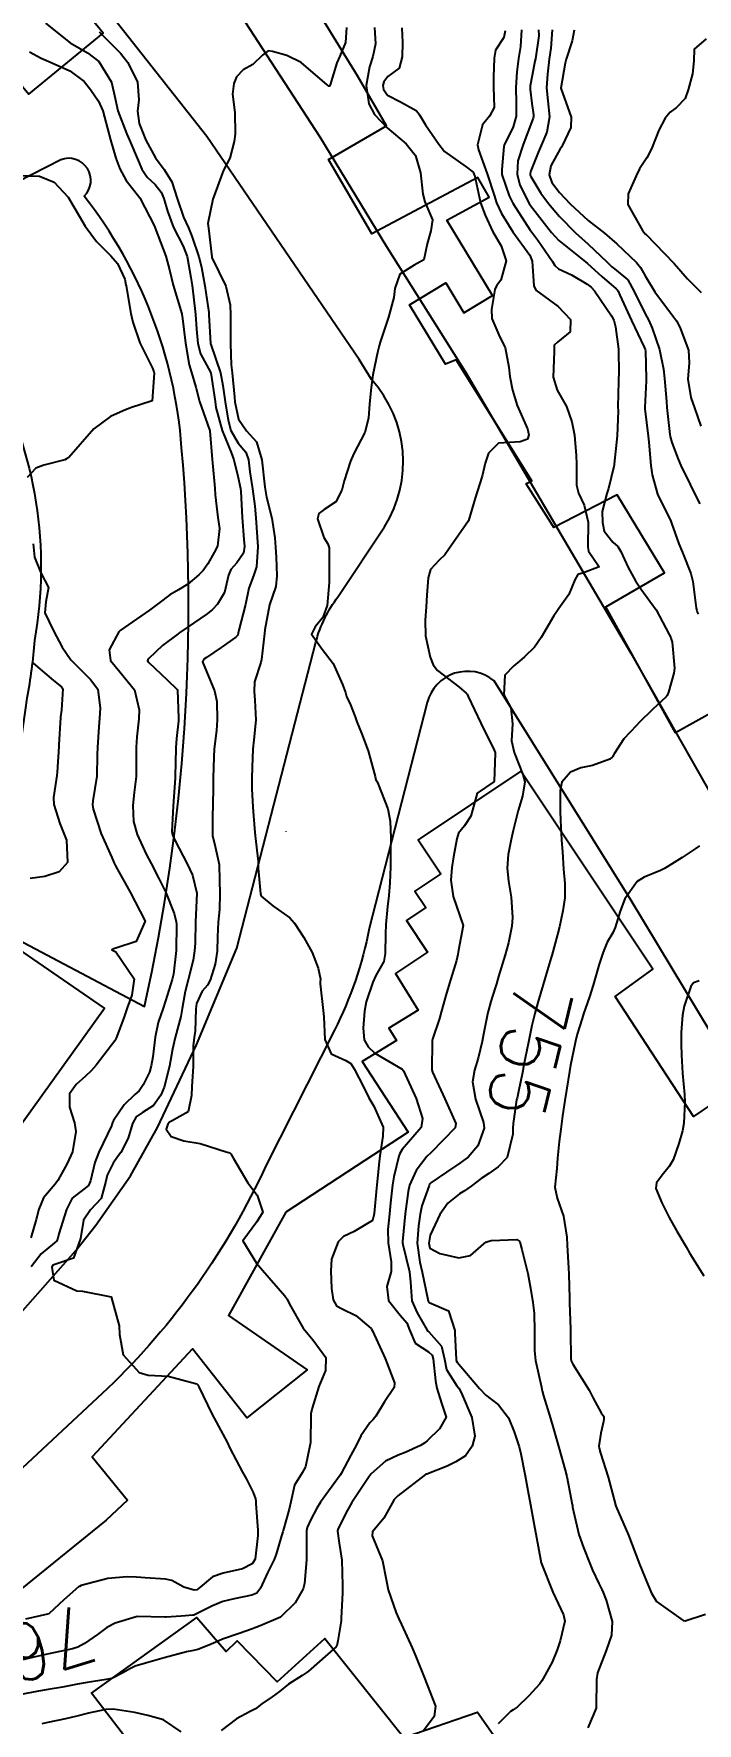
# Model space of a CAD drawing. Header units: metres. Extents: x 318500 to 325275, y 7408834 to 7428799.
# Drawn here: x 320494.9 to 320540.8, y 7409906.5 to 7410023.3 of the extents above; entities that cross this region are included whole.
import ezdxf
from ezdxf.enums import TextEntityAlignment as Align

# ---------------------------------------------------------------- set-up
doc = ezdxf.new("R2010")
doc.units = ezdxf.units.M
doc.header["$MEASUREMENT"] = 0
for name, color, linetype in [('Cotas', 45, 'Continuous'), ('Curvas de Nivel 1m', 11, 'Continuous'), ('Curvas de Nivel 5m', 15, 'Continuous'), ('Edificações', 30, 'Continuous'), ('Vias Primárias', 230, 'Continuous')]:
    doc.layers.add(name, color=color, linetype=linetype)
doc.styles.add('Style-STANDARD', font='STANDARD.shx')

msp = doc.modelspace()

# ---------------------------------------------------------------- linework, layer by layer
at = {"layer": 'Curvas de Nivel 1m', "flags": 128}
for points, elevation in [([(320516.53, 7410023.76), (320516.47, 7410022.72), (320516.07, 7410021.77), (320515.87, 7410021.3), (320515.41, 7410019.78), (320515.38, 7410019.69), (320515.29, 7410019.69), (320515.21, 7410019.78), (320513.4, 7410021.34), (320512.4, 7410021.82), (320511.41, 7410022.1), (320511.12, 7410022.13), (320510.72, 7410021.84), (320510.05, 7410021.2), (320509.39, 7410020.82), (320508.92, 7410020.33), (320508.73, 7410019.87), (320508.65, 7410019.15), (320508.82, 7410017.87), (320508.83, 7410016.38), (320508.77, 7410015.87), (320508.47, 7410014.72), (320508.03, 7410013.88), (320507.28, 7410011.88), (320506.94, 7410010.2), (320506.98, 7410009.88), (320507.21, 7410007.89), (320507.22, 7410007.85), (320508.19, 7410005.87), (320508.48, 7410004.57), (320508.51, 7410003.87), (320508.51, 7410002.5), (320508.5, 7410001.87), (320508.56, 7410000.43), (320508.63, 7409999.86), (320508.78, 7409998.18), (320508.81, 7409997.86), (320509.07, 7409996.67), (320509.62, 7409995.85), (320510.31, 7409995.1), (320510.69, 7409993.84), (320510.88, 7409991.96), (320510.9, 7409991.83), (320511, 7409991.28), (320511.36, 7409989.82), (320511.59, 7409988.45), (320511.63, 7409987.82), (320511.66, 7409987.11), (320511.72, 7409985.82), (320511.64, 7409985.1), (320511.22, 7409983.83), (320510.88, 7409982.09), (320510.86, 7409981.83), (320510.65, 7409980.04), (320510.6, 7409979.83), (320510.17, 7409978.5), (320510.14, 7409977.84), (320510.2, 7409977.22), (320510.26, 7409975.84), (320510.13, 7409974.49), (320510.05, 7409973.84), (320510, 7409972.59), (320509.99, 7409971.84), (320509.99, 7409971.1), (320510.06, 7409969.84), (320510.18, 7409968.36), (320510.22, 7409967.84), (320510.42, 7409966.08), (320510.43, 7409965.83), (320510.43, 7409965.61), (320510.58, 7409963.83), (320510.64, 7409963.67), (320511.45, 7409963), (320512.62, 7409962.17), (320512.93, 7409961.8), (320513.58, 7409960.81), (320514.17, 7409959.78), (320514.57, 7409958.69), (320514.73, 7409957.94), (320514.72, 7409957.78), (320514.71, 7409957.62), (320514.93, 7409955.77), (320514.96, 7409955.34), (320515.05, 7409953.77), (320515.48, 7409952.76), (320516.49, 7409952.31), (320516.83, 7409952.1), (320517.08, 7409951.74), (320517.74, 7409950.45), (320518.09, 7409949.73), (320518.44, 7409949.15), (320519.07, 7409947.71), (320519.05, 7409947.07), (320518.85, 7409945.72), (320518.81, 7409945.3), (320518.64, 7409943.72), (320518.61, 7409943.47), (320518.46, 7409941.72), (320518.44, 7409941.61), (320518.34, 7409941.24), (320517.08, 7409940.49), (320516.32, 7409940.13), (320515.97, 7409939.76), (320515.49, 7409938.57), (320515.45, 7409937.76), (320515.49, 7409936.55), (320515.61, 7409935.76), (320515.85, 7409935.35), (320516.25, 7409935.13), (320517.18, 7409934.67), (320518.24, 7409933.77), (320518.28, 7409933.72), (320518.34, 7409933.62), (320519.21, 7409931.71), (320519.87, 7409930.02), (320519.84, 7409929.7), (320519.17, 7409928.71), (320518.56, 7409927.72), (320518.38, 7409927.49), (320518.15, 7409927.25), (320517.52, 7409926.35), (320517.23, 7409925.73), (320516.85, 7409925.01), (320516.17, 7409923.75), (320516.1, 7409923.64), (320514.74, 7409921.77), (320514.49, 7409921.36), (320514.06, 7409920.56), (320513.81, 7409920.02), (320513.77, 7409919.78), (320513.77, 7409918.04), (320513.77, 7409917.78), (320513.64, 7409916.15), (320513.55, 7409915.78), (320512.98, 7409914.8), (320511.97, 7409913.8), (320510.56, 7409913.22), (320509.96, 7409912.97), (320509.11, 7409912.69), (320507.95, 7409912.3), (320507.65, 7409912.16), (320507.02, 7409911.87), (320506.25, 7409911.57), (320505.94, 7409911.5), (320505.46, 7409911.42), (320503.93, 7409911.01), (320502.63, 7409910.63), (320501.92, 7409910.42), (320501.6, 7409910.27), (320501.07, 7409909.95), (320500.29, 7409909.58), (320499.91, 7409909.51), (320498.59, 7409909.3), (320497.91, 7409909.17), (320496.88, 7409908.98), (320495.9, 7409908.81), (320495.23, 7409908.69), (320493.89, 7409908.44)], 759), ([(320495.7, 7410024.05), (320497.42, 7410022.68), (320498.61, 7410022), (320499.4, 7410021.41), (320500.28, 7410019.98), (320500.52, 7410018.83), (320500.72, 7410017.98), (320501.34, 7410016.37), (320501.51, 7410015.97), (320501.66, 7410015.63), (320502.37, 7410013.95), (320502.74, 7410013.4), (320503.29, 7410012.9), (320503.72, 7410012.37), (320503.89, 7410011.93), (320504.16, 7410011.04), (320504.57, 7410009.92), (320505.23, 7410008.63), (320505.51, 7410007.91), (320505.76, 7410006.46), (320505.85, 7410005.9), (320505.96, 7410005.12), (320506.08, 7410003.9), (320506.16, 7410002.89), (320506.26, 7410001.89), (320506.44, 7410001.19), (320507.12, 7409999.91), (320507.13, 7409999.88), (320507.14, 7409999.86), (320507.44, 7409997.88), (320507.5, 7409997.46), (320507.93, 7409995.87), (320508.55, 7409994.36), (320508.75, 7409993.86), (320509.02, 7409992.73), (320509.2, 7409991.86), (320509.22, 7409991.65), (320509.31, 7409989.86), (320509.44, 7409988.33), (320509.48, 7409987.85), (320509.41, 7409987.39), (320508.94, 7409986.72), (320508.53, 7409986.27), (320508.37, 7409985.87), (320508.1, 7409984.68), (320507.62, 7409983.87), (320507.27, 7409983.5), (320506.89, 7409983.19), (320505, 7409981.91), (320504.93, 7409981.86), (320504.88, 7409981.82), (320503.8, 7409981), (320502.85, 7409980.1), (320502.78, 7409980.01), (320502.77, 7409979.94), (320502.85, 7409979.84), (320504.12, 7409978.63), (320504.82, 7409977.96), (320504.85, 7409977.91), (320504.91, 7409976.01), (320504.9, 7409975.91), (320504.9, 7409975.81), (320504.78, 7409974.58), (320504.72, 7409973.96), (320504.72, 7409973.91), (320504.69, 7409971.96), (320504.69, 7409971.91), (320504.68, 7409971.85), (320504.55, 7409969.91), (320504.45, 7409968.15), (320504.5, 7409967.91), (320504.68, 7409967.49), (320505.51, 7409965.9), (320505.88, 7409965.12), (320506.18, 7409963.89), (320506.11, 7409962.39), (320506.09, 7409961.89), (320506.06, 7409960.42), (320506.03, 7409959.89), (320505.93, 7409959.25), (320505.59, 7409957.89), (320505.37, 7409957.08), (320505.17, 7409955.9), (320505.08, 7409955.35), (320504.67, 7409953.91), (320504.49, 7409953.09), (320504.29, 7409951.91), (320503.91, 7409950.46), (320503.7, 7409949.92), (320503.18, 7409949.19), (320502.43, 7409948.72), (320501.97, 7409948.41), (320501.73, 7409947.95), (320501.43, 7409946.93), (320500.92, 7409945.95), (320500.7, 7409945.65), (320500.39, 7409945.22), (320499.97, 7409944.37), (320499.89, 7409943.97), (320499.56, 7409942.77), (320498.83, 7409941.98), (320498.33, 7409941.26), (320498.14, 7409939.99), (320497.65, 7409938.65), (320496.29, 7409938.18), (320496.19, 7409938.13), (320496.14, 7409938.02), (320496.28, 7409937.12), (320497.88, 7409936.38), (320498.27, 7409936.35), (320500.26, 7409935.96), (320500.81, 7409933.95), (320500.83, 7409933.36), (320501.09, 7409931.95), (320502.19, 7409930.73), (320502.81, 7409930.55), (320504.19, 7409930.47), (320506.08, 7409929.98), (320506.18, 7409929.94), (320506.25, 7409929.88), (320506.33, 7409929.73), (320507.23, 7409927.87), (320508.13, 7409926.17), (320508.3, 7409925.86), (320508.47, 7409925.51), (320509.35, 7409923.84), (320509.62, 7409923.36), (320510.09, 7409922.44), (320510.25, 7409922), (320510.26, 7409921.83), (320510.26, 7409921.65), (320510.41, 7409919.82), (320510.4, 7409919.47), (320510.21, 7409917.83), (320510.02, 7409917.49), (320509.33, 7409917.16), (320508.01, 7409916.85), (320507.27, 7409916.61), (320506.42, 7409915.88), (320506.18, 7409915.7), (320506, 7409915.67), (320505.29, 7409915.89), (320504.44, 7409916.34), (320504.01, 7409916.44), (320502.61, 7409916.53), (320502.01, 7409916.57), (320501.36, 7409916.6), (320500.01, 7409916.49), (320498.17, 7409915.99), (320498.05, 7409915.94), (320498, 7409915.9), (320496.98, 7409915.01), (320495.97, 7409914.07), (320495.94, 7409914.05), (320495.84, 7409914.02), (320494.32, 7409913.68)], 761), ([(320518.48, 7410023.74), (320518.55, 7410022.61), (320518.36, 7410021.74), (320518.12, 7410021.02), (320517.9, 7410019.74), (320518.09, 7410018.47), (320518.47, 7410017.73), (320519.35, 7410016.82), (320520.68, 7410015.71), (320521.32, 7410014.9), (320521.67, 7410013.69), (320521.82, 7410012.23), (320521.97, 7410011.69), (320522.5, 7410010.45), (320522.37, 7410009.68), (320522.12, 7410008.8), (320521.89, 7410007.69), (320521.22, 7410007.31), (320520.22, 7410006.7), (320519.88, 7410005.71), (320519.82, 7410005.08), (320519.45, 7410003.72), (320519.37, 7410003.51), (320519.16, 7410002.88), (320518.88, 7410001.98), (320518.8, 7410001.73), (320518.68, 7410001.27), (320518.37, 7409999.73), (320518.24, 7409998.86), (320518.12, 7409997.73), (320518.07, 7409996.74), (320517.81, 7409995.74), (320517.05, 7409994.28), (320516.82, 7409993.75), (320516.38, 7409992.4), (320516.22, 7409991.76), (320515.81, 7409990.95), (320514.99, 7409990.41), (320514.63, 7409990.14), (320514.54, 7409989.78), (320514.97, 7409988.48), (320515.24, 7409988.05), (320515.35, 7409987.77), (320515.33, 7409987.39), (320515.33, 7409985.77), (320515.33, 7409985.36), (320515.2, 7409983.78), (320514.89, 7409982.95), (320514.37, 7409982.3), (320514.12, 7409981.79), (320514.86, 7409980.76), (320515.62, 7409979.77), (320516.27, 7409978.32), (320516.46, 7409977.76), (320516.55, 7409977.49), (320516.81, 7409976.9), (320517.13, 7409976.07), (320517.25, 7409975.74), (320517.58, 7409974.95), (320518.03, 7409973.73), (320518.52, 7409971.94), (320518.58, 7409971.72), (320518.63, 7409971.62), (320518.74, 7409971.43), (320519.4, 7409969.71), (320519.55, 7409968.87), (320519.6, 7409967.71), (320519.59, 7409966.8), (320519.58, 7409965.71), (320519.54, 7409964.6), (320519.46, 7409963.71), (320519.38, 7409962.96), (320519.27, 7409961.71), (320519.23, 7409961.08), (320519.22, 7409959.71), (320519.13, 7409959.16), (320518.56, 7409958.18), (320518.36, 7409957.72), (320517.9, 7409956.37), (320517.78, 7409955.73), (320517.69, 7409954.55), (320517.76, 7409953.73), (320518.03, 7409953.26), (320518.49, 7409952.81), (320520.39, 7409951.7), (320520.48, 7409951.6), (320521.35, 7409949.69), (320521.81, 7409948.3), (320521.7, 7409947.68), (320520.4, 7409946.15), (320520.23, 7409945.88), (320520.17, 7409945.7), (320519.82, 7409944.26), (320519.73, 7409943.71), (320519.59, 7409942.47), (320519.52, 7409941.71), (320519.41, 7409940.63), (320519.42, 7409939.71), (320519.63, 7409938.38), (320519.62, 7409937.71), (320519.32, 7409936.67), (320519.45, 7409935.71), (320520.25, 7409934.7), (320520.71, 7409934.16), (320520.91, 7409933.69), (320521.3, 7409932.76), (320522.22, 7409932.15), (320522.47, 7409931.92), (320522.53, 7409931.67), (320522.69, 7409930.16), (320522.78, 7409929.66), (320523.11, 7409928.6), (320523.44, 7409927.65), (320522.98, 7409926.83), (320522.14, 7409926.02), (320521.95, 7409925.86), (320521.65, 7409925.68), (320520.61, 7409925.2), (320520.12, 7409925.02), (320519.24, 7409924.59), (320518.25, 7409923.72), (320518.18, 7409923.64), (320518.1, 7409923.53), (320516.9, 7409921.74), (320516.6, 7409921.22), (320516.06, 7409920.13), (320515.93, 7409919.87), (320515.91, 7409919.75), (320516.04, 7409918.94), (320516.22, 7409917.75), (320516.26, 7409916.01), (320516.26, 7409915.75), (320516.26, 7409915.49), (320516.17, 7409913.75), (320516.16, 7409913.56), (320515.95, 7409912.18), (320515.87, 7409911.83), (320515.82, 7409911.75), (320513.92, 7409910.07), (320513.75, 7409909.95), (320513.47, 7409909.78), (320512.53, 7409909.18), (320511.9, 7409908.68), (320511.4, 7409908.31), (320510.69, 7409907.82), (320510.23, 7409907.48), (320509.88, 7409907.28), (320508.93, 7409906.78), (320507.86, 7409905.98)], 758), ([(320520.37, 7410023.72), (320520.42, 7410022.72), (320520.4, 7410021.72), (320520.18, 7410020.94), (320519.39, 7410020.36), (320519.12, 7410020), (320519.06, 7410019.73), (320519.11, 7410019.47), (320519.37, 7410019.08), (320520.28, 7410018.62), (320521.36, 7410018), (320521.51, 7410017.85), (320521.6, 7410017.7), (320522.01, 7410017.03), (320522.93, 7410015.68), (320523.32, 7410015.18), (320524.83, 7410014.12), (320525.3, 7410013.75), (320525.36, 7410013.64), (320525.39, 7410013.55), (320525.82, 7410011.63), (320526.13, 7410010.77), (320526.67, 7410009.63), (320527.24, 7410008.66), (320527.6, 7410007.61), (320527.21, 7410006.28), (320526.93, 7410005.89), (320526.8, 7410005.62), (320526.57, 7410004.24), (320526.6, 7410003.63), (320527.15, 7410002.34), (320527.52, 7410001.61), (320527.78, 7410000.26), (320527.85, 7409999.61), (320528.03, 7409998.68), (320528.34, 7409997.6), (320529.07, 7409995.99), (320529.15, 7409995.59), (320529.06, 7409995.29), (320528.56, 7409995.1), (320527.05, 7409995), (320526.36, 7409994.32), (320526.14, 7409993.63), (320525.93, 7409992.73), (320525.59, 7409991.63), (320525.45, 7409991.19), (320524.98, 7409989.64), (320523.61, 7409987.66), (320523.34, 7409987.28), (320522.95, 7409986.92), (320522.35, 7409986.27), (320522.2, 7409985.68), (320522.1, 7409984.5), (320522.05, 7409983.68), (320521.98, 7409982.77), (320522, 7409981.68), (320522.34, 7409980.2), (320522.54, 7409979.67), (320522.84, 7409979.28), (320524.32, 7409978.16), (320524.82, 7409977.72), (320524.88, 7409977.64), (320524.96, 7409977.49), (320525.84, 7409975.63), (320526.77, 7409973.78), (320526.83, 7409973.62), (320526.84, 7409973.55), (320526.75, 7409971.62), (320526.74, 7409971.59), (320525.58, 7409970.79), (320525.25, 7409969.63), (320525.14, 7409969.21), (320524.7, 7409968.53), (320524.3, 7409968.04), (320524.18, 7409967.65), (320523.94, 7409966.39), (320523.82, 7409965.65), (320523.77, 7409964.77), (320523.93, 7409963.65), (320524.61, 7409961.64), (320524.29, 7409959.93), (320524.25, 7409959.64), (320524.16, 7409959.23), (320523.67, 7409957.65), (320523.41, 7409956.8), (320523.09, 7409955.66), (320522.97, 7409955.22), (320522.5, 7409953.79), (320522.47, 7409953.7), (320522.47, 7409953.67), (320522.47, 7409953.64), (320522.44, 7409951.67), (320522.48, 7409951.51), (320523.34, 7409949.66), (320524.11, 7409947.96), (320524.06, 7409947.65), (320522.4, 7409945.95), (320522.11, 7409945.67), (320521.36, 7409944.71), (320520.91, 7409943.69), (320520.8, 7409943.25), (320520.59, 7409941.7), (320520.42, 7409939.79), (320520.41, 7409939.7), (320520.43, 7409939.59), (320520.9, 7409937.69), (320520.98, 7409936.99), (320521.07, 7409935.69), (320521.43, 7409934.86), (320522.13, 7409933.67), (320522.17, 7409933.6), (320522.24, 7409933.54), (320523.12, 7409932.55), (320523.33, 7409931.65), (320523.47, 7409930.93), (320524.18, 7409929.81), (320524.31, 7409929.64), (320524.47, 7409929.35), (320525.21, 7409927.63), (320525.43, 7409926.34), (320525.24, 7409925.63), (320524.78, 7409924.98), (320524.11, 7409924.55), (320523.51, 7409924.25), (320522.1, 7409923.71), (320522.07, 7409923.7), (320522.01, 7409923.67), (320520.09, 7409922.2), (320519.84, 7409921.94), (320519.69, 7409921.7), (320519.12, 7409920.66), (320518.34, 7409919.72), (320518.32, 7409919.44), (320519.02, 7409917.71), (320519.29, 7409916.42), (320519.42, 7409915.71), (320519.98, 7409914.1), (320520.16, 7409913.7), (320520.35, 7409913.31), (320521.09, 7409911.68), (320521.34, 7409911.09), (320521.92, 7409909.67), (320522.7, 7409907.66), (320522.61, 7409906.93), (320521.86, 7409905.96)], 757), ([(320527.53, 7410023.53), (320527.43, 7410023.05), (320526.86, 7410022.19), (320526.76, 7410021.63), (320526.71, 7410020.31), (320526.71, 7410019.63), (320526.77, 7410018.22), (320526.44, 7410017.63), (320525.96, 7410017.02), (320525.6, 7410015.64), (320525.68, 7410015.28), (320526.28, 7410013.63), (320526.76, 7410012.15), (320526.93, 7410011.62), (320527.27, 7410010.88), (320528.06, 7410009.61), (320529.23, 7410008.01), (320529.4, 7410007.59), (320529.5, 7410005.89), (320529.64, 7410005.58), (320531.18, 7410004.45), (320532.05, 7410003.55), (320532.01, 7410002.7), (320531.15, 7410002), (320530.92, 7410001.79), (320530.92, 7410001.56), (320530.92, 7410001.35), (320530.84, 7409999.56), (320531.11, 7409998.68), (320531.76, 7409997.55), (320532.14, 7409996.49), (320532.33, 7409995.55), (320532.44, 7409994.15), (320532.45, 7409993.55), (320532.46, 7409992.1), (320532.59, 7409991.54), (320533, 7409990.71), (320533.26, 7409989.54), (320533.25, 7409987.82), (320533.3, 7409987.53), (320534.03, 7409986.44), (320532.94, 7409986.04), (320532.55, 7409985.93), (320532.35, 7409985.55), (320531.93, 7409984.53), (320531.23, 7409983.56), (320531.09, 7409983.37), (320530.9, 7409983.07), (320530.01, 7409981.57), (320529.54, 7409980.9), (320528.86, 7409980.22), (320528.52, 7409979.93), (320528.11, 7409979.6), (320527.5, 7409978.95), (320527.43, 7409977.61), (320527.91, 7409976.7), (320528.03, 7409975.6), (320527.97, 7409974.41), (320528.14, 7409973.6), (320528.75, 7409972.09), (320528.88, 7409971.59), (320528.73, 7409970.59), (320528.43, 7409969.59), (320528.08, 7409968.22), (320527.94, 7409967.6), (320527.73, 7409966.55), (320527.65, 7409965.61), (320527.76, 7409964.71), (320527.94, 7409963.6), (320528.02, 7409962.2), (320527.99, 7409961.6), (320527.75, 7409960.44), (320527.51, 7409959.61), (320527.07, 7409958.12), (320526.92, 7409957.61), (320526.83, 7409957.34), (320526.54, 7409956.4), (320526.36, 7409955.8), (320526.31, 7409955.62), (320526.01, 7409954.12), (320525.92, 7409953.63), (320525.65, 7409952.47), (320525.39, 7409951.63), (320525.27, 7409950.83), (320525.46, 7409949.63), (320526.03, 7409948.02), (320526.07, 7409947.62), (320525.63, 7409946.4), (320524.97, 7409945.63), (320524.64, 7409945.39), (320524.39, 7409945.22), (320523.45, 7409944.59), (320522.37, 7409943.84), (320522.29, 7409943.75), (320522.25, 7409943.67), (320521.75, 7409942.27), (320521.64, 7409941.68), (320521.53, 7409940.88), (320521.44, 7409939.68), (320521.62, 7409938.36), (320521.78, 7409937.68), (320522.17, 7409935.77), (320522.18, 7409935.67), (320522.21, 7409935.62), (320522.26, 7409935.57), (320523.61, 7409935), (320524.03, 7409933.64), (320524.04, 7409933.44), (320524.12, 7409931.64), (320524.13, 7409931.56), (320524.21, 7409931.45), (320525.75, 7409929.62), (320526.18, 7409929.16), (320527.05, 7409928.49), (320527.74, 7409927.6), (320528.15, 7409926.63), (320528.48, 7409925.58), (320528.6, 7409925.11), (320528.91, 7409923.58), (320529.1, 7409922.58), (320529.28, 7409921.57), (320529.55, 7409920.07), (320529.65, 7409919.57), (320530.02, 7409917.56), (320530.82, 7409915.55), (320531.55, 7409913.97), (320531.64, 7409913.54), (320531.33, 7409912.17), (320531.11, 7409911.55), (320530.78, 7409910.71), (320530.16, 7409909.56), (320530.07, 7409909.4), (320529.91, 7409909.19), (320529.13, 7409908.34), (320528.34, 7409907.58), (320528.07, 7409907.41), (320527.89, 7409907.29), (320527.03, 7409906.44)], 756), ([(320529.83, 7410023.59), (320529.84, 7410023.18), (320529.61, 7410021.59), (320529.58, 7410021.42), (320529.39, 7410020.42), (320529.25, 7410019.72), (320529.24, 7410019.59), (320529.25, 7410019.46), (320529.37, 7410018.49), (320529.48, 7410017.71), (320529.49, 7410017.59), (320529.47, 7410017.48), (320529.35, 7410017.17), (320528.91, 7410016.02), (320528.74, 7410015.6), (320528.39, 7410014.53), (320528.34, 7410013.6), (320528.54, 7410012.85), (320529.18, 7410011.59), (320529.28, 7410011.44), (320530.72, 7410009.57), (320531.24, 7410009.01), (320533.07, 7410007.54), (320533.22, 7410007.42), (320534.2, 7410006.52), (320535.2, 7410005.68), (320535.29, 7410005.59), (320535.34, 7410005.51), (320535.45, 7410005.25), (320536.27, 7410003.49), (320537.14, 7410001.64), (320537.21, 7410001.48), (320537.23, 7410001.39), (320537.28, 7409999.48), (320537.28, 7409999.32), (320537.19, 7409997.48), (320537.19, 7409997.37), (320537.42, 7409995.48), (320537.46, 7409995.07), (320537.6, 7409993.47), (320537.69, 7409992.81), (320538.06, 7409991.47), (320538.98, 7409989.6), (320539.04, 7409989.46), (320539.55, 7409988.04), (320539.8, 7409987.45), (320540.37, 7409986), (320540.51, 7409985.44), (320540.73, 7409983.6), (320540.78, 7409983.43), (320540.81, 7409983.35), (320540.9, 7409983.19)], 754), ([(320530.78, 7410023.58), (320530.67, 7410022.32), (320530.57, 7410021.57), (320530.45, 7410020.52), (320530.38, 7410019.57), (320530.47, 7410018.67), (320530.6, 7410017.57), (320530.41, 7410016.51), (320530.02, 7410015.58), (320529.81, 7410015.1), (320529.3, 7410013.83), (320529.24, 7410013.65), (320529.24, 7410013.59), (320529.25, 7410013.54), (320529.3, 7410013.45), (320530, 7410012.29), (320530.52, 7410011.57), (320531.27, 7410010.68), (320532.39, 7410009.55), (320533.24, 7410008.78), (320534.57, 7410007.52), (320534.9, 7410007.2), (320535.21, 7410006.96), (320536, 7410006.29), (320536.46, 7410005.49), (320537.18, 7410004), (320537.46, 7410003.48), (320537.69, 7410002.95), (320538.21, 7410001.47), (320538.48, 7410000.11), (320538.54, 7409999.47), (320538.68, 7409997.89), (320538.72, 7409997.46), (320538.92, 7409995.6), (320538.94, 7409995.46), (320539.06, 7409995.04), (320539.49, 7409993.9), (320539.69, 7409993.45), (320540.32, 7409992.14), (320540.67, 7409991.44), (320541, 7409990.8)], 753), ([(320532.3, 7410023.56), (320532.15, 7410022.83), (320531.74, 7410021.56), (320531.67, 7410021.29), (320531.38, 7410019.56), (320532.08, 7410017.55), (320532.06, 7410016.84), (320531.47, 7410015.56), (320531.41, 7410015.47), (320531.33, 7410015.35), (320530.69, 7410014.19), (320530.56, 7410013.57), (320530.76, 7410013.03), (320531.29, 7410012.35), (320532.01, 7410011.55), (320533.26, 7410010.4), (320534.39, 7410009.52), (320535.24, 7410008.8), (320536.61, 7410007.49), (320536.88, 7410007.15), (320537.21, 7410006.57), (320537.87, 7410005.47), (320539.17, 7410003.74), (320539.38, 7410003.46), (320539.6, 7410003.02), (320540.22, 7410001.44), (320540.25, 7410000.57), (320540.17, 7409999.44), (320540.37, 7409998.17), (320540.62, 7409997.44), (320541.07, 7409996.18)], 752), ([(320541.43, 7410022.96), (320540.6, 7410022.26), (320540.59, 7410021.44), (320540.49, 7410020.54), (320540.19, 7410019.45), (320539.99, 7410018.84), (320539.37, 7410018.21), (320538.94, 7410017.89), (320538.59, 7410017.47), (320538.16, 7410016.66), (320537.7, 7410015.48), (320537.59, 7410015.21), (320537.32, 7410014.73), (320536.81, 7410013.98), (320536.59, 7410013.49), (320536.04, 7410012.25), (320536.01, 7410011.5), (320537.02, 7410009.71), (320537.22, 7410009.48), (320537.25, 7410009.45), (320539.19, 7410007.46), (320539.22, 7410007.42), (320540.13, 7410006.37), (320541.08, 7410005.43)], 751), ([(320494.59, 7410022.06), (320495.4, 7410021.62), (320496.1, 7410021.34), (320497.39, 7410020.75), (320498.38, 7410020.01), (320498.83, 7410019.46), (320499.37, 7410018.65), (320499.67, 7410017.99), (320499.8, 7410017.54), (320500.21, 7410015.98), (320500.58, 7410014.71), (320500.85, 7410013.97), (320501.29, 7410013.16), (320501.81, 7410012.49), (320502.24, 7410011.96), (320503.25, 7410010.02), (320503.28, 7410009.94), (320503.3, 7410009.88), (320504.04, 7410007.93), (320504.28, 7410006.99), (320504.54, 7410005.92), (320505.14, 7410003.94), (320505.15, 7410003.91), (320505.17, 7410003.8), (320505.39, 7410001.91), (320505.65, 7410000.43), (320505.82, 7409999.9), (320506.11, 7409998.88), (320506.36, 7409997.89), (320507.06, 7409995.93), (320507.08, 7409995.88), (320507.08, 7409995.86), (320507.25, 7409993.88), (320507.27, 7409993.64), (320507.42, 7409991.88), (320507.45, 7409991.43), (320507.64, 7409989.87), (320507.74, 7409989.1), (320507.61, 7409987.87), (320507.39, 7409987.44), (320506.94, 7409986.66), (320506.63, 7409986.19), (320506.33, 7409985.89), (320505.56, 7409985.26), (320504.91, 7409984.87), (320504.31, 7409984.51), (320503.54, 7409983.93), (320502.9, 7409983.45), (320502, 7409982.83), (320500.88, 7409982.05), (320500.78, 7409981.96), (320500.11, 7409980.72), (320500.21, 7409979.97), (320500.84, 7409979.2), (320501.86, 7409977.95), (320502.2, 7409976.55), (320502.16, 7409975.95), (320502.03, 7409974.7), (320501.98, 7409973.95), (320501.99, 7409972.71), (320501.97, 7409971.95), (320501.84, 7409970.84), (320501.75, 7409969.95), (320501.8, 7409968.85), (320502.04, 7409967.95), (320502.67, 7409966.57), (320503.01, 7409965.93), (320503.58, 7409964.85), (320504.04, 7409963.92), (320504.62, 7409962.48), (320504.75, 7409961.91), (320504.77, 7409961.74), (320504.76, 7409959.91), (320504.56, 7409958.28), (320504.47, 7409957.91), (320504.02, 7409956.43), (320503.85, 7409955.92), (320503.51, 7409954.93), (320503.3, 7409953.93), (320503.13, 7409952.57), (320503.03, 7409951.93), (320502.9, 7409951.5), (320502.46, 7409950.62), (320502.18, 7409950.22), (320501.88, 7409949.95), (320501.15, 7409949.24), (320500.42, 7409948.16), (320500.35, 7409948.03), (320500.33, 7409947.96), (320500.29, 7409947.83), (320499.39, 7409945.98), (320499.11, 7409945.25), (320498.81, 7409943.98), (320498.68, 7409943.67), (320498.36, 7409943.4), (320497.56, 7409942.79), (320497.15, 7409942.01), (320496.62, 7409940.32), (320496.56, 7409940.02), (320496.49, 7409939.84), (320496.32, 7409939.7), (320495.4, 7409938.94), (320494.71, 7409938.04)], 762), ([(320493.84, 7410013.52), (320495.29, 7410013.47), (320496.31, 7410013.05), (320497.28, 7410012.02), (320498.45, 7410010), (320499.23, 7410008.96), (320500.23, 7410007.97), (320500.68, 7410007.43), (320501.2, 7410006.34), (320501.27, 7410005.96), (320501.28, 7410005.88), (320501.62, 7410003.96), (320501.74, 7410003.37), (320502.24, 7410001.95), (320503.12, 7410000.19), (320503.18, 7410000), (320503.2, 7409999.94), (320503.22, 7409999.84), (320503.09, 7409997.94), (320501.59, 7409997.45), (320501.08, 7409997.25), (320500.2, 7409996.85), (320499.06, 7409995.99), (320497.31, 7409994.02), (320497.15, 7409993.91), (320497.04, 7409993.86), (320495.58, 7409993.48), (320495.03, 7409993.27), (320494.43, 7409992.64)], 763), ([(320494.85, 7409988.04), (320494.95, 7409987.12), (320495.39, 7409986.04), (320495.92, 7409985.03), (320495.74, 7409984.03), (320495.67, 7409983.26), (320496.26, 7409982.03), (320496.86, 7409980.9), (320497.47, 7409980.01), (320498.83, 7409978.65), (320499.33, 7409977.98), (320499.5, 7409976.67), (320499.44, 7409975.98), (320499.39, 7409975.38), (320499.3, 7409973.98), (320499.29, 7409973.45), (320499.26, 7409971.98), (320498.99, 7409970.26), (320498.96, 7409969.99), (320499, 7409969.7), (320499.55, 7409967.98), (320500.29, 7409966.34), (320500.45, 7409965.96), (320500.52, 7409965.82), (320500.66, 7409965.57), (320501.56, 7409963.95), (320502.61, 7409961.94), (320501.99, 7409960.54), (320500.58, 7409960.08), (320500.48, 7409960.06), (320500.29, 7409959.96), (320500.49, 7409959.88), (320500.58, 7409959.82), (320501.84, 7409957.95), (320501.68, 7409956.82), (320501.35, 7409955.95), (320501.14, 7409955.33), (320500.64, 7409953.96), (320500.6, 7409953.86), (320500.5, 7409953.68), (320499.22, 7409951.98), (320498.87, 7409951.59), (320498.47, 7409951.23), (320497.82, 7409950.64), (320497.36, 7409950.01), (320497.36, 7409949.08), (320497.72, 7409948), (320497.8, 7409947.39), (320497.57, 7409946), (320497.21, 7409945.18), (320496.55, 7409944.02), (320496.48, 7409943.91), (320496.37, 7409943.75), (320495.56, 7409942.82), (320495.25, 7409942.03), (320495.05, 7409941.32), (320494.68, 7409940.04)], 763), ([(320494.85, 7409979.79), (320496.27, 7409978.58), (320496.82, 7409978.15), (320496.9, 7409978.02), (320496.81, 7409976.53), (320496.75, 7409976.07), (320496.75, 7409976.02), (320496.64, 7409974.15), (320496.64, 7409974.02), (320496.51, 7409972.26), (320496.48, 7409972.02), (320496.25, 7409970.5), (320496.28, 7409970.02), (320496.7, 7409968.69), (320496.97, 7409968.02), (320497.15, 7409967.55), (320497.23, 7409966.01), (320496.65, 7409965.35), (320495.65, 7409965.03), (320494.65, 7409964.9)], 764), ([(320540.96, 7409967.16), (320540.68, 7409966.95), (320539.77, 7409966.35), (320538.66, 7409965.65), (320538.54, 7409965.58), (320538.27, 7409965.46), (320537.13, 7409965), (320536.65, 7409964.68), (320535.8, 7409963.49), (320535.49, 7409962.64), (320535.13, 7409961.5), (320534.97, 7409961.14), (320534.59, 7409960.49), (320534.3, 7409959.8), (320534.2, 7409959.52), (320534.03, 7409958.98), (320533.62, 7409957.52), (320533.36, 7409956.72), (320532.94, 7409955.53), (320532.84, 7409955.22), (320532.51, 7409954.12), (320532.39, 7409953.65), (320532.37, 7409953.54), (320532.05, 7409951.98), (320531.97, 7409951.55), (320531.76, 7409950.25), (320531.65, 7409949.55), (320531.5, 7409948.49), (320531.37, 7409947.55), (320531.25, 7409946.71), (320531.14, 7409945.55), (320531.09, 7409944.85), (320530.96, 7409943.55), (320531.12, 7409942.79), (320531.55, 7409941.55), (320531.8, 7409940.08), (320531.82, 7409939.54), (320531.9, 7409937.94), (320531.92, 7409937.54), (320531.97, 7409935.84), (320531.98, 7409935.54), (320532.05, 7409933.73), (320532.05, 7409933.54), (320532.06, 7409931.7), (320532.09, 7409931.54), (320532.21, 7409931.3), (320533.33, 7409929.52), (320533.62, 7409928.96), (320534.16, 7409927.95), (320534.34, 7409927.69), (320534.35, 7409927.51), (320534.33, 7409927.34), (320534.15, 7409926.53), (320534, 7409925.64), (320534.02, 7409925.51), (320534.12, 7409925.16), (320534.65, 7409923.5), (320534.95, 7409922.36), (320535.19, 7409921.49), (320536.05, 7409919.48), (320536.81, 7409917.47), (320537.39, 7409916.08), (320537.65, 7409915.46), (320537.99, 7409914.9), (320539.84, 7409913.57), (320539.97, 7409913.56), (320541.38, 7409914.01)], 754), ([(320540.95, 7409957.81), (320540.56, 7409957.68), (320540.36, 7409957.43), (320539.92, 7409956.06), (320539.8, 7409955.44), (320539.71, 7409954.24), (320539.7, 7409953.44), (320539.72, 7409952.67), (320539.8, 7409951.44), (320539.94, 7409949.96), (320539.96, 7409949.44), (320539.89, 7409947.98), (320539.8, 7409947.44), (320539.53, 7409946.57), (320539.15, 7409945.45), (320538.88, 7409944.97), (320538.38, 7409944.39), (320537.99, 7409943.85), (320537.96, 7409943.46), (320538.36, 7409942.47), (320538.88, 7409941.45), (320539.4, 7409940.51), (320540.05, 7409939.43), (320540.31, 7409938.96), (320541.26, 7409937.42)], 753), ([(320505.1, 7409905.89), (320503.87, 7409906.7), (320502.8, 7409907), (320501.88, 7409907.22), (320500.38, 7409907.46), (320499.88, 7409907.43), (320498.68, 7409907.18), (320497.87, 7409906.97), (320497.09, 7409906.78), (320495.87, 7409906.52), (320495.46, 7409906.43)], 758)]:
    msp.add_lwpolyline(points, dxfattribs=dict(at, elevation=elevation))
at = {"layer": 'Curvas de Nivel 5m', "flags": 128}
for points, elevation in [([(320499.43, 7410023.44), (320500.9, 7410021.98), (320501.4, 7410021.33), (320502.07, 7410019.96), (320502.16, 7410018.75), (320502.08, 7410017.96), (320502.2, 7410017.1), (320502.65, 7410015.95), (320503.31, 7410014.74), (320503.92, 7410013.93), (320504.45, 7410013.08), (320504.81, 7410011.92), (320505.26, 7410010.64), (320505.6, 7410009.9), (320505.83, 7410009.32), (320506.32, 7410007.89), (320506.51, 7410007.18), (320506.74, 7410005.89), (320507.01, 7410004.04), (320507.02, 7410003.88), (320507.12, 7410001.9), (320507.12, 7410001.88), (320507.14, 7410001.83), (320507.82, 7409999.87), (320507.98, 7409999), (320508.13, 7409997.87), (320508.34, 7409996.6), (320508.54, 7409995.87), (320509.05, 7409995.01), (320509.58, 7409994.39), (320509.76, 7409993.85), (320509.86, 7409993.01), (320510.04, 7409991.84), (320510.19, 7409990.64), (320510.26, 7409989.84), (320510.31, 7409989.18), (320510.4, 7409987.84), (320510.32, 7409986.46), (320510.11, 7409985.84), (320509.78, 7409984.98), (320509.55, 7409983.85), (320509.08, 7409982.06), (320509.04, 7409981.86), (320509.01, 7409981.73), (320508.88, 7409981.59), (320507.86, 7409980.88), (320506.85, 7409980.18), (320506.67, 7409980.06), (320506.57, 7409979.88), (320506.84, 7409979.22), (320507.41, 7409977.87), (320507.56, 7409977.13), (320507.59, 7409975.87), (320507.53, 7409975.13), (320507.38, 7409973.87), (320507.35, 7409973.29), (320507.32, 7409971.87), (320507.32, 7409971.29), (320507.29, 7409969.87), (320507.27, 7409969.31), (320507.27, 7409967.87), (320507.45, 7409967.1), (320507.73, 7409965.87), (320507.76, 7409964.76), (320507.78, 7409963.87), (320507.74, 7409962.75), (320507.65, 7409961.87), (320507.61, 7409960.86), (320507.58, 7409959.87), (320507.46, 7409958.98), (320507.1, 7409957.87), (320506.91, 7409957.53), (320506.55, 7409957.11), (320506.16, 7409956.26), (320506.1, 7409955.89), (320506.06, 7409954.33), (320506, 7409953.89), (320505.92, 7409953.32), (320505.92, 7409951.89), (320505.83, 7409950.51), (320505.8, 7409949.89), (320505.58, 7409948.75), (320504.42, 7409948.12), (320504.29, 7409948.04), (320504.17, 7409947.91), (320504.06, 7409947.56), (320504.41, 7409947.06), (320505.28, 7409946.76), (320506.41, 7409946.57), (320508.28, 7409945.98), (320508.4, 7409945.94), (320508.46, 7409945.92), (320508.53, 7409945.86), (320508.71, 7409945.54), (320509.71, 7409943.84), (320510.36, 7409942.99), (320510.74, 7409941.82), (320510.33, 7409941.16), (320509.37, 7409939.84), (320510.3, 7409938.29), (320510.73, 7409937.82), (320512.26, 7409936.04), (320512.43, 7409935.8), (320512.6, 7409935.45), (320513.53, 7409933.79), (320514.23, 7409932.96), (320515.12, 7409931.77), (320515.09, 7409930.87), (320514.62, 7409929.77), (320514.16, 7409928.27), (320514.07, 7409927.87), (320514.06, 7409927.78), (320514.04, 7409925.87), (320514.03, 7409925.78), (320513.69, 7409924.2), (320513.46, 7409923.79), (320512.94, 7409922.94), (320512.68, 7409921.79), (320512.57, 7409921.29), (320512.16, 7409919.8), (320512.14, 7409919.71), (320512.04, 7409919.43), (320511.67, 7409918.17), (320511.53, 7409917.81), (320511.08, 7409916.88), (320510.59, 7409915.82), (320510.34, 7409915.48), (320509.99, 7409915.33), (320508.76, 7409915.08), (320507.99, 7409914.89), (320507.26, 7409914.59), (320505.97, 7409913.96), (320505.91, 7409913.94), (320505.1, 7409913.89), (320504.06, 7409913.81), (320503.97, 7409913.81), (320502.06, 7409913.85), (320501.97, 7409913.84), (320500.53, 7409913.39), (320499.96, 7409913.1), (320499.3, 7409912.62), (320498.4, 7409911.98), (320497.94, 7409911.74), (320497.57, 7409911.63), (320495.93, 7409911.27), (320494.91, 7409911.04), (320493.92, 7409910.82)], 760), ([(320528.64, 7410023.6), (320528.58, 7410022.44), (320528.45, 7410021.6), (320528.32, 7410020.68), (320528.26, 7410019.61), (320528.29, 7410018.52), (320528.28, 7410017.61), (320528.08, 7410016.88), (320527.45, 7410015.62), (320527.42, 7410015.53), (320527.3, 7410013.92), (320527.29, 7410013.63), (320527.3, 7410013.59), (320527.79, 7410012.12), (320528.04, 7410011.61), (320529.25, 7410009.74), (320529.36, 7410009.59), (320529.78, 7410009.05), (320530.8, 7410007.57), (320530.96, 7410007.3), (320531.22, 7410007.06), (320532.11, 7410006.65), (320533.2, 7410006), (320533.47, 7410005.8), (320533.71, 7410005.53), (320534.89, 7410003.8), (320535.04, 7410003.51), (320535.16, 7410003.04), (320535.36, 7410001.51), (320535.38, 7409999.76), (320535.37, 7409999.51), (320535.37, 7409999.26), (320535.33, 7409997.51), (320535.34, 7409997.25), (320535.28, 7409995.51), (320535.07, 7409993.54), (320535.07, 7409993.51), (320535.07, 7409993.48), (320535.04, 7409993.38), (320534.67, 7409991.86), (320534.56, 7409991.52), (320534.24, 7409990.27), (320534.25, 7409989.52), (320534.38, 7409988.92), (320534.97, 7409988.15), (320535.32, 7409987.86), (320535.53, 7409987.5), (320536.03, 7409986.41), (320536.55, 7409985.49), (320536.92, 7409984.93), (320537.98, 7409983.47), (320538.88, 7409981.78), (320538.98, 7409981.56), (320539.02, 7409981.46), (320539.09, 7409981.24), (320539.23, 7409979.45), (320539.2, 7409979.1), (320538.83, 7409977.79), (320538.73, 7409977.55), (320538.66, 7409977.46), (320537.71, 7409976.58), (320536.8, 7409975.68), (320536.6, 7409975.48), (320535.73, 7409974.55), (320535.07, 7409973.51), (320534.96, 7409973.32), (320534.76, 7409973.14), (320533.57, 7409972.72), (320532.76, 7409972.55), (320532.04, 7409972.26), (320531.45, 7409971.55), (320531.32, 7409970.97), (320531.33, 7409969.55), (320531.35, 7409968.92), (320531.42, 7409967.55), (320531.48, 7409966.75), (320531.55, 7409965.55), (320531.64, 7409964.56), (320531.65, 7409963.55), (320531.51, 7409962.67), (320531.27, 7409961.55), (320531.14, 7409961.02), (320530.74, 7409959.56), (320530.7, 7409959.43), (320530.57, 7409958.97), (320530.16, 7409957.57), (320529.79, 7409956.32), (320529.57, 7409955.57), (320529.37, 7409954.72), (320529.14, 7409953.58), (320528.8, 7409951.91), (320528.74, 7409951.59), (320528.69, 7409951.37), (320528.46, 7409950.27), (320528.34, 7409949.7), (320528.31, 7409949.59), (320528.07, 7409947.95), (320528.05, 7409947.6), (320528.04, 7409947.22), (320527.65, 7409945.6), (320527.04, 7409944.96), (320526.38, 7409944.5), (320525.86, 7409944.14), (320525.16, 7409943.63), (320524.7, 7409943.3), (320524.36, 7409943.09), (320523.56, 7409942.45), (320522.99, 7409941.66), (320522.33, 7409940.22), (320522.24, 7409939.67), (320522.31, 7409939.32), (320523, 7409938.97), (320524.31, 7409938.67), (320525.12, 7409938.82), (320526.05, 7409939.62), (320526.19, 7409939.75), (320526.32, 7409939.8), (320526.56, 7409939.86), (320528.32, 7409939.93), (320528.53, 7409939.8), (320528.59, 7409939.59), (320528.67, 7409939.23), (320529.1, 7409937.58), (320529.28, 7409936.57), (320529.44, 7409935.57), (320529.52, 7409934.84), (320529.56, 7409933.57), (320529.56, 7409932.23), (320529.61, 7409931.57), (320530.03, 7409929.71), (320530.06, 7409929.56), (320530.08, 7409929.46), (320530.18, 7409929.12), (320530.65, 7409927.56), (320530.87, 7409926.83), (320531.24, 7409925.55), (320531.68, 7409923.97), (320531.78, 7409923.54), (320532.08, 7409921.97), (320532.15, 7409921.61), (320532.17, 7409921.54), (320532.19, 7409921.43), (320532.63, 7409919.53), (320532.94, 7409918.63), (320533.37, 7409917.52), (320533.57, 7409917.07), (320534.01, 7409916.14), (320534.21, 7409915.72), (320534.3, 7409915.51), (320534.51, 7409914.98), (320534.93, 7409913.5), (320534.88, 7409912.57), (320534.51, 7409911.5), (320533.92, 7409909.95), (320533.85, 7409909.51), (320533.83, 7409907.58), (320533.82, 7409907.51), (320533.24, 7409906.15)], 755)]:
    msp.add_lwpolyline(points, dxfattribs=dict(at, elevation=elevation))
at = {"layer": 'Edificações'}
for points in [[(320470.35, 7410048.27), (320494.56, 7410019.14), (320499.69, 7410023.36), (320475.61, 7410052.67)], [(320473.88, 7409936.42), (320482.17, 7409930.42), (320488.11, 7409938.3), (320487.39, 7409938.7), (320499.79, 7409955.93), (320492.37, 7409961.02), (320477.12, 7409938.67), (320476.11, 7409939.37)]]:
    msp.add_lwpolyline(points, close=True, dxfattribs=at)
for points in [[(320543.53, 7409977.32), (320539.31, 7409974.98), (320534.49, 7409983.68), (320538.55, 7409986.04), (320537.84, 7409987.21), (320535.28, 7409991.44), (320530.88, 7409989.17), (320530.81, 7409989.28), (320528.98, 7409992.19), (320529.05, 7409992.23), (320529.36, 7409992.4), (320524.12, 7410000.77), (320523.4, 7410000.46), (320520.91, 7410004.58), (320523.41, 7410006.09), (320524.66, 7410004.02), (320526.64, 7410005.22), (320523.49, 7410010.43), (320526.42, 7410012.02), (320525.62, 7410013.38), (320518.29, 7410009.48), (320515.3, 7410014.62), (320519.31, 7410016.96), (320517.3, 7410020.4), (320513.54, 7410026.55)], [(320542.79, 7409949.96), (320540.55, 7409948.43), (320535.13, 7409956.73), (320537.73, 7409958.63), (320528.61, 7409972.32), (320521.64, 7409967.67), (320521.5, 7409967.58), (320523.06, 7409965.23), (320521.26, 7409964.03), (320522.03, 7409962.88), (320520.69, 7409961.99), (320522.14, 7409959.81), (320519.94, 7409958.33), (320521.5, 7409955.8), (320519.47, 7409954.55), (320520, 7409953.69), (320517.63, 7409952.23), (320520.81, 7409947.35), (320512.34, 7409941.83), (320508.69, 7409935.26), (320508.37, 7409934.67), (320513.82, 7409930.91), (320509.63, 7409927.6), (320505.87, 7409932.36), (320498.93, 7409924.9), (320501.39, 7409921.91), (320499.9, 7409920.51), (320493.47, 7409915.32)], [(320502, 7409904.49), (320498.89, 7409908.56), (320506.19, 7409913.79), (320508.22, 7409911.44), (320508.97, 7409912.17), (320511.75, 7409909.35), (320515.05, 7409912.33), (320520.5, 7409905.49), (320525.61, 7409907.24), (320527.49, 7409904.54)]]:
    msp.add_lwpolyline(points, dxfattribs=at)
msp.add_lwpolyline([(320483.35, 7410018.42), (320483.54, 7410018.03), (320487.07, 7410012.05), (320487.49, 7410012.3), (320488.67, 7410010.12), (320487.98, 7410009.73), (320489.18, 7410007.54, 0.000107), (320491.99, 7410000, -0.169035), (320494.94, 7409981.36, -0.026952), (320494.42, 7409977.36, -0.001807), (320492.47, 7409964.28), (320492.06, 7409961.6), (320492.61, 7409961.31), (320502.55, 7409956.05, 0.077127), (320505.13, 7409994.69, 0.149128), (320498.38, 7410012.08, 0.819311), (320496.76, 7410014.6), (320493.75, 7410013.05), (320493.67, 7410013.27), (320489.44, 7410021.51), (320483.44, 7410018.46)], format="xyb", close=True, dxfattribs=at)
at = {"layer": 'Vias Primárias'}
for points in [[(320427.47, 7410106.43, 0.028217), (320428.2, 7410105.97), (320430.63, 7410104.34), (320434.23, 7410101.93, 0.002929), (320446.8, 7410092.61), (320457.25, 7410083.96), (320464.02, 7410077.91), (320472.79, 7410069.35), (320481.01, 7410060.23), (320488.62, 7410052.1), (320502.7, 7410034.01, -0.025372), (320506.76, 7410028.4), (320514.69, 7410016.19), (320519.3, 7410008.6), (320524.75, 7409999.97)], [(320395.93, 7409960.24), (320420.06, 7409951.34), (320480.45, 7409929.07, 0.24737), (320490.94, 7409931.74), (320492.36, 7409933.03), (320497.8, 7409939.16), (320499.2, 7409940.93), (320501.58, 7409944.34), (320503.45, 7409947.67), (320506.16, 7409953.4), (320508.94, 7409960.07), (320514.42, 7409981.24, -0.098801), (320515.96, 7409984.4), (320519.17, 7409989.21, 0.335072), (320518.28, 7409999.4), (320517.42, 7410000.79), (320506.88, 7410016.22), (320497.93, 7410027.57)], [(320524.73, 7410000), (320531.63, 7409988.27), (320536.22, 7409980.49), (320542.39, 7409969.6), (320549.04, 7409958.48), (320556.76, 7409945.34), (320565.98, 7409930.42), (320573.58, 7409916.97), (320581.65, 7409903.16), (320589.52, 7409889.51), (320599.06, 7409875.54), (320605.94, 7409865.1), (320613.34, 7409855.04), (320621.73, 7409843.49), (320627.75, 7409833.21), (320633.53, 7409824.1, 0.50602), (320640.36, 7409823.93), (320654.11, 7409840.06), (320663.93, 7409852.68)], [(320610.31, 7409844.91), (320601.76, 7409858.33), (320597.89, 7409862.94), (320586.58, 7409880.06), (320568.89, 7409908.58), (320559.97, 7409923.69), (320553.96, 7409933.57), (320544.61, 7409949.49), (320536.24, 7409963.37), (320526.75, 7409978.57, 0.548937), (320522.12, 7409977.06), (320518.11, 7409961.44, -0.069848), (320515.7, 7409954.4), (320510.97, 7409945.07, -0.094603), (320500, 7409929.62), (320487.12, 7409917.63), (320457.56, 7409894.38), (320425.87, 7409868.51), (320419.11, 7409862.71), (320415.6, 7409860.4)], [(320512.35, 7409968.14, 0.000002), (320512.34, 7409968.12)]]:
    msp.add_lwpolyline(points, format="xyb", dxfattribs=at)

# ---------------------------------------------------------------- texts
at = {"layer": 'Cotas', "style": 'Style-STANDARD'}
for s, rotation, p in [('755', 256.4376, (320529.2, 7409953, 755)), ('760', 197.181, (320494.49, 7409911.51, 760))]:
    msp.add_text(s, height=4, rotation=rotation, dxfattribs=at).set_placement(p, align=Align.MIDDLE_CENTER)

doc.saveas('drawing.dxf')
